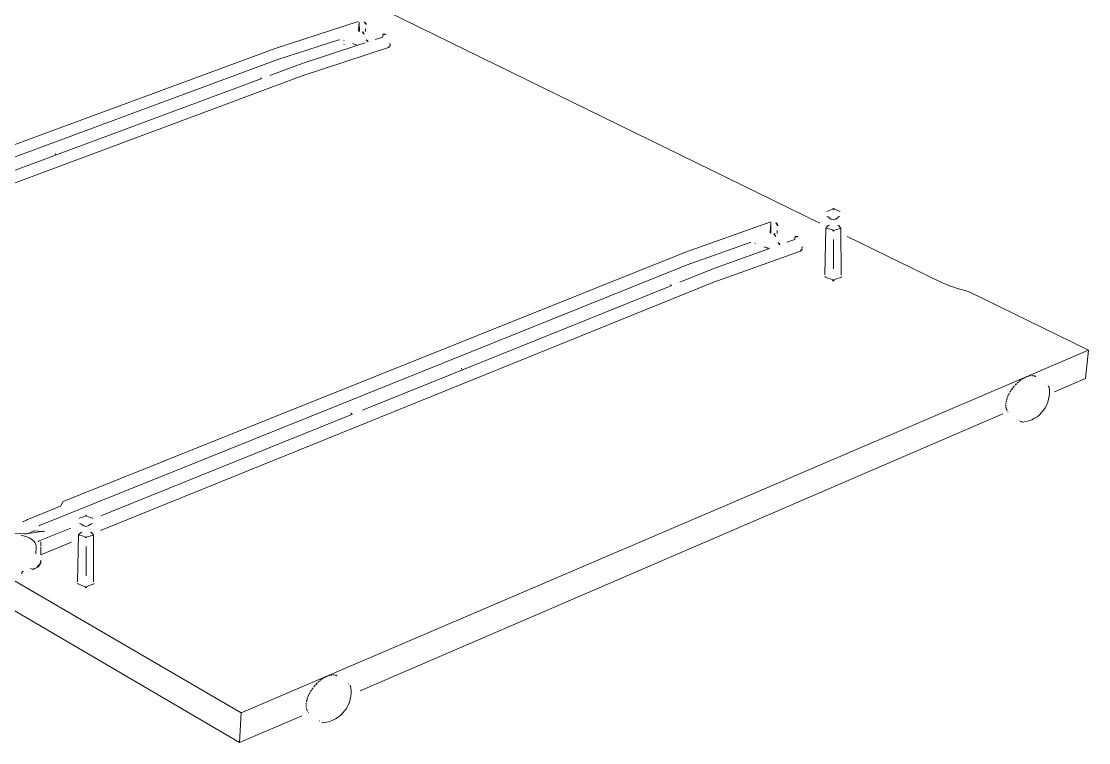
# Model space of a CAD drawing. Header units: metres. Extents: x -30.9 to 24.7, y -10.3 to 6.8.
# Drawn here: x 4.065 to 4.941, y 2.576 to 3.168 of the extents above; entities that cross this region are included whole.
import ezdxf

# ---------------------------------------------------------------- set-up
doc = ezdxf.new("R2010")
doc.units = ezdxf.units.M
doc.header["$MEASUREMENT"] = 0
doc.layers.add('PDF_Working_Num_Penna__7_Num_Penna__7', color=7, linetype='Continuous', lineweight=18)

msp = doc.modelspace()

# ---------------------------------------------------------------- linework, layer by layer
at = {"layer": 'PDF_Working_Num_Penna__7_Num_Penna__7', "color": 7, "linetype": 'Continuous', "lineweight": 18, "flags": 128}
for points in [[(4.72038, 3.00232), (4.07634, 3.31726, -0.107809), (4.06416, 3.32636), (3.98713, 3.36399)], [(4.91279, 2.86393), (4.93825, 2.87488), (4.94085, 2.89809), (4.84227, 2.94622, -0.05511), (4.81856, 2.95431), (4.74284, 2.99134)], [(4.90754, 2.8687), (4.90791, 2.86831), (4.90814, 2.86809), (4.90833, 2.86779, -0.429999), (4.88695, 2.83902), (4.88628, 2.83921), (4.88596, 2.83926), (4.88561, 2.83939), (4.88509, 2.83969), (4.88481, 2.83987)], [(4.33455, 2.62309), (4.33493, 2.62269), (4.33516, 2.62246), (4.33536, 2.62215, -0.430055), (4.31331, 2.59247), (4.31261, 2.59267), (4.31229, 2.59272)]]:
    msp.add_lwpolyline(points, format="xyb", dxfattribs=at)
for points in [[(4.27343, 3.14549), (4.34153, 3.16766)], [(4.32578, 3.15266), (4.27487, 3.13602), (3.75212, 2.94274)], [(3.77131, 2.96046), (4.27342, 3.14549)], [(4.36638, 3.14625), (4.29559, 3.12296)], [(4.2963, 3.13335), (4.34136, 3.14816), (4.34736, 3.15011)], [(4.24561, 2.60074), (3.31761, 3.14071)], [(4.26905, 3.12324), (4.2963, 3.13335)], [(4.29538, 2.59826), (4.24417, 2.57622), (3.31786, 3.1186)], [(4.2956, 3.12296), (3.7532, 2.92107), (3.7532, 2.92692)], [(4.01279, 3.02817), (4.26242, 3.12081)], [(4.60996, 2.97849), (4.67919, 3.00302)], [(4.72521, 2.99845), (4.72453, 2.95975)], [(4.7376, 2.99845), (4.7377, 2.95965)], [(4.66318, 2.98643), (4.61144, 2.96802), (4.08012, 2.75427)], [(4.73145, 2.98886), (4.73145, 2.96465)], [(4.09962, 2.77387), (4.60996, 2.97849)], [(4.70445, 2.97934), (4.6325, 2.95358)], [(4.63321, 2.96507), (4.67902, 2.98145)], [(4.60552, 2.95389), (4.63322, 2.96507)], [(4.13025, 2.75017), (4.6325, 2.95358)], [(4.34505, 2.84874), (4.59879, 2.9512)], [(4.94085, 2.8981), (4.24561, 2.60074)], [(4.13035, 2.7621), (4.33688, 2.84545)], [(4.34309, 2.61879), (4.87052, 2.84575)], [(4.06843, 2.75819), (4.06928, 2.75868), (4.07016, 2.75916), (4.071, 2.75951), (4.09719, 2.77002), (4.09962, 2.77387)], [(4.07974, 2.74168), (4.10575, 2.75217)], [(4.07083, 2.74785), (4.07033, 2.74767), (4.06973, 2.74753), (4.06915, 2.74745), (4.06853, 2.7474), (4.06784, 2.7474), (4.05054, 2.74851)], [(4.06482, 2.74626), (4.06588, 2.74603), (4.06689, 2.74577), (4.0679, 2.74551), (4.06886, 2.7452), (4.06974, 2.74489), (4.07066, 2.7445), (4.07151, 2.7441), (4.0723, 2.74371), (4.07306, 2.74322), (4.07377, 2.74273), (4.07445, 2.7422), (4.07507, 2.74168), (4.07563, 2.74107), (4.07613, 2.74046), (4.07655, 2.73984), (4.07684, 2.73921), (4.07709, 2.73855), (4.07726, 2.7379), (4.07735, 2.73724), (4.07739, 2.73653), (4.07714, 2.73116)], [(4.11202, 2.74679), (4.11134, 2.70809)], [(4.12441, 2.74679), (4.12451, 2.70799)], [(4.10634, 2.74049), (4.08121, 2.73031), (4.08121, 2.73679)], [(4.11826, 2.7372), (4.11826, 2.71299)], [(4.24417, 2.57622), (4.24561, 2.60074)]]:
    msp.add_lwpolyline(points, dxfattribs=at)
for points in [[(4.34244, 3.16691), (4.34186, 3.16046), (4.34186, 3.16018), (4.34194, 3.15994), (4.34206, 3.15974), (4.34224, 3.15959), (4.34248, 3.15951)], [(4.34798, 3.16508), (4.34795, 3.16556), (4.34782, 3.16603), (4.34757, 3.16643), (4.34723, 3.1668), (4.34682, 3.16711), (4.34633, 3.16731)], [(4.34765, 3.16157), (4.34744, 3.15934)], [(4.32578, 3.15266), (4.32603, 3.15269), (4.32628, 3.15266)], [(4.3455, 3.15847), (4.34505, 3.15872), (4.34468, 3.15891)], [(4.3455, 3.15847), (4.34542, 3.15875), (4.34542, 3.15895), (4.34555, 3.15926), (4.34567, 3.1594)], [(4.34549, 3.15847), (4.34567, 3.15808), (4.34592, 3.15766), (4.34619, 3.15739), (4.34653, 3.15715)], [(4.34976, 3.1509), (4.34959, 3.15122), (4.34935, 3.15158), (4.34902, 3.1519), (4.3486, 3.15222), (4.34811, 3.15251)], [(4.36167, 3.15481), (4.35546, 3.15278)], [(4.3618, 3.15588), (4.36167, 3.15481)], [(4.36398, 3.15713), (4.36209, 3.15715), (4.36196, 3.15695), (4.36188, 3.15667), (4.36183, 3.15632)], [(4.36398, 3.15712), (4.36411, 3.15687)], [(4.32954, 3.15218), (4.32995, 3.15197)], [(4.32966, 3.14872), (4.32987, 3.1488), (4.33004, 3.14891), (4.33012, 3.14908)], [(4.33702, 3.14948), (4.33761, 3.1492), (4.33827, 3.14891), (4.33897, 3.14867), (4.33976, 3.14844), (4.34054, 3.14828)], [(4.36638, 3.14625), (4.36675, 3.14645), (4.36705, 3.14668), (4.36734, 3.14701), (4.36754, 3.14744), (4.3677, 3.14788)], [(4.36779, 3.14851), (4.36779, 3.14876), (4.36775, 3.14899), (4.36763, 3.14924), (4.36749, 3.14944)], [(4.26119, 3.1218), (4.26123, 3.12157)], [(4.26135, 3.12133), (4.26185, 3.12105)], [(4.09281, 3.05929), (4.09285, 3.05903)], [(4.09298, 3.05874), (4.09343, 3.05849)], [(4.6805, 3.00314), (4.68016, 3.00314), (4.67978, 3.00314), (4.67948, 3.00311)], [(4.68012, 3.00218), (4.67953, 2.99505), (4.67953, 2.99474), (4.67961, 2.99447), (4.67973, 2.99425), (4.67991, 2.99408), (4.68016, 2.994)], [(4.68575, 3.00016), (4.68571, 3.00068), (4.68558, 3.00122), (4.68532, 3.00165), (4.68498, 3.00205), (4.68457, 3.0024), (4.68406, 3.00262)], [(4.68541, 2.99628), (4.6852, 2.99381)], [(4.66318, 2.98642), (4.66343, 2.98645), (4.66369, 2.98642)], [(4.68322, 2.99285), (4.68276, 2.99311), (4.68238, 2.99333)], [(4.68322, 2.99284), (4.68314, 2.99316), (4.68314, 2.99338), (4.68318, 2.99355), (4.68327, 2.99372), (4.6834, 2.99387)], [(4.68322, 2.99284), (4.6834, 2.99241), (4.68365, 2.99196), (4.68393, 2.99166), (4.68427, 2.99139)], [(4.68756, 2.98448), (4.68739, 2.98484), (4.68714, 2.98523), (4.6868, 2.98558), (4.68638, 2.98594), (4.68587, 2.98625)], [(4.69966, 2.9888), (4.69335, 2.98655)], [(4.69978, 2.98998), (4.69966, 2.9888)], [(4.70201, 2.99136), (4.70008, 2.99139), (4.69995, 2.99117), (4.69987, 2.99087), (4.69983, 2.99047)], [(4.70201, 2.99135), (4.70214, 2.99109)], [(4.667, 2.98589), (4.66742, 2.98566)], [(4.67461, 2.9829), (4.6752, 2.98259), (4.67587, 2.98228), (4.67659, 2.98201), (4.67739, 2.98176), (4.67818, 2.98158)], [(4.70445, 2.97933), (4.70482, 2.97955), (4.70512, 2.97982), (4.70542, 2.98017), (4.70563, 2.98065), (4.70579, 2.98114)], [(4.70588, 2.98184), (4.70588, 2.98211), (4.70584, 2.98236), (4.70572, 2.98264), (4.70558, 2.98286)], [(4.59753, 2.9523), (4.59757, 2.95204)], [(4.59769, 2.95177), (4.5982, 2.95146)], [(4.42639, 2.88318), (4.42643, 2.88287)], [(4.42657, 2.88255), (4.42702, 2.88229)], [(4.884, 2.87261), (4.8837, 2.8724)], [(4.8852, 2.87354), (4.88501, 2.87357), (4.88479, 2.87342), (4.88456, 2.8732), (4.88445, 2.87297), (4.88423, 2.87282)], [(4.88702, 2.87474), (4.88683, 2.87477), (4.88662, 2.87468), (4.8864, 2.87452), (4.88622, 2.87425), (4.88571, 2.87389)], [(4.8888, 2.87575), (4.88862, 2.87578), (4.8884, 2.87569), (4.8882, 2.87554), (4.88802, 2.87532), (4.88751, 2.87502)], [(4.89047, 2.87647), (4.89015, 2.87646), (4.88983, 2.87614), (4.88929, 2.87593)], [(4.89217, 2.87698), (4.89198, 2.87701), (4.89177, 2.87694), (4.89154, 2.87671), (4.89108, 2.87661)], [(4.89376, 2.87727), (4.89343, 2.87721), (4.8932, 2.87705), (4.89274, 2.87694)], [(4.89523, 2.87725), (4.89489, 2.87717), (4.89475, 2.87708), (4.89437, 2.87709)], [(4.89658, 2.87693), (4.89625, 2.87692), (4.89611, 2.87683), (4.89587, 2.87688)], [(4.89658, 2.87693), (4.89737, 2.87635), (4.89758, 2.87645)], [(4.87721, 2.86496), (4.87698, 2.86481), (4.87675, 2.86459), (4.87665, 2.86436), (4.87666, 2.8641), (4.87629, 2.86353)], [(4.87853, 2.86695), (4.87831, 2.8668), (4.87815, 2.86659), (4.87798, 2.86635), (4.87794, 2.86611), (4.87757, 2.86553)], [(4.8801, 2.86883), (4.87988, 2.86869), (4.87966, 2.86854), (4.87948, 2.86825), (4.87943, 2.86801), (4.87895, 2.86751)], [(4.88169, 2.87053), (4.8815, 2.8705), (4.88128, 2.87036), (4.8811, 2.87007), (4.88098, 2.86984), (4.88051, 2.86934)], [(4.8834, 2.87214), (4.8832, 2.87212), (4.88297, 2.87196), (4.88281, 2.87174), (4.88271, 2.8715), (4.88216, 2.87102)], [(4.90653, 2.86978), (4.90642, 2.86994)], [(4.87297, 2.85415), (4.87287, 2.85431), (4.87291, 2.85448), (4.87296, 2.85474)], [(4.87354, 2.85687), (4.87331, 2.85664), (4.87327, 2.85641), (4.87321, 2.85615), (4.87331, 2.85601), (4.87321, 2.85545)], [(4.87409, 2.85887), (4.87393, 2.85865), (4.87381, 2.85835), (4.87378, 2.85817), (4.87381, 2.85797), (4.87364, 2.85742)], [(4.87484, 2.86079), (4.87467, 2.86062), (4.87456, 2.86039), (4.87453, 2.8602), (4.87456, 2.86), (4.87432, 2.85941)], [(4.87492, 2.8609), (4.87522, 2.86149)], [(4.87553, 2.86206), (4.87549, 2.86227), (4.87561, 2.8625), (4.87578, 2.86279)], [(4.33578, 2.8466), (4.33587, 2.84624)], [(4.33599, 2.84593), (4.33641, 2.84567)], [(4.87285, 2.85244), (4.87279, 2.85285)], [(4.87285, 2.85244), (4.873, 2.85191)], [(4.87299, 2.85082), (4.87289, 2.85097), (4.87293, 2.85121)], [(4.87297, 2.85415), (4.873, 2.85364)], [(4.873, 2.85082), (4.87316, 2.85066), (4.87328, 2.85031)], [(4.87334, 2.84993), (4.87331, 2.84973), (4.87327, 2.84955), (4.87337, 2.84941), (4.87364, 2.84916), (4.87379, 2.84888)], [(4.8739, 2.84816), (4.87383, 2.84842)], [(4.87475, 2.84717), (4.87465, 2.8473)], [(4.88378, 2.84063), (4.88358, 2.84054)], [(4.88695, 2.83902), (4.88714, 2.83899)], [(4.06843, 2.75819), (4.06761, 2.75797), (4.06679, 2.75767), (4.06604, 2.75727)], [(4.07083, 2.74784), (4.07575, 2.74982), (4.08281, 2.74943), (4.08323, 2.74943), (4.08366, 2.74947), (4.08399, 2.74952)], [(4.07575, 2.74982), (4.07579, 2.75013)], [(4.08012, 2.75427), (4.07987, 2.75409)], [(4.07903, 2.7408), (4.07907, 2.74098), (4.07912, 2.74116), (4.07932, 2.74141), (4.07949, 2.74154)], [(4.08113, 2.74076), (4.08113, 2.74009), (4.08117, 2.73935), (4.08117, 2.73855), (4.08122, 2.73772)], [(4.08096, 2.72332), (4.08105, 2.72376), (4.08108, 2.72415), (4.08113, 2.7246), (4.08117, 2.725), (4.08121, 2.72548), (4.08121, 2.72596)], [(4.06626, 2.71623), (4.066, 2.71584), (4.0657, 2.71544), (4.06537, 2.71505)], [(4.06626, 2.71623), (4.06642, 2.71645), (4.0666, 2.71663), (4.06679, 2.71671)], [(4.07362, 2.71866), (4.07276, 2.71914), (4.07299, 2.71914)], [(4.07281, 2.71914), (4.07335, 2.71883)], [(4.07714, 2.71936), (4.0753, 2.71861), (4.07487, 2.71848), (4.07441, 2.71843), (4.07398, 2.71848)], [(4.08096, 2.72332), (4.08071, 2.7227), (4.08034, 2.72209), (4.07991, 2.72148), (4.0794, 2.72095), (4.0789, 2.72046), (4.07832, 2.72001), (4.07773, 2.71962)], [(4.31026, 2.62713), (4.30995, 2.62691)], [(4.31149, 2.62808), (4.3113, 2.62811), (4.31108, 2.62796), (4.31084, 2.62773), (4.31073, 2.6275), (4.31049, 2.62734)], [(4.31338, 2.62932), (4.31318, 2.62935), (4.31296, 2.62926), (4.31274, 2.6291), (4.31255, 2.62882), (4.31202, 2.62845)], [(4.31521, 2.63035), (4.31503, 2.63039), (4.3148, 2.6303), (4.31459, 2.63015), (4.31441, 2.62992), (4.31389, 2.62961)], [(4.31694, 2.6311), (4.3166, 2.63109), (4.31646, 2.631), (4.31628, 2.63077), (4.31571, 2.63054)], [(4.31869, 2.63163), (4.3185, 2.63167), (4.31828, 2.63159), (4.31804, 2.63136), (4.31755, 2.63125)], [(4.32033, 2.63193), (4.31999, 2.63187), (4.31975, 2.6317), (4.31927, 2.63159)], [(4.32184, 2.63191), (4.3215, 2.63183), (4.32135, 2.63174), (4.32095, 2.63174)], [(4.32324, 2.63158), (4.3229, 2.63157), (4.32275, 2.63148), (4.32251, 2.63153)], [(4.32324, 2.63158), (4.32405, 2.63098), (4.32426, 2.63108)], [(4.30326, 2.61923), (4.30302, 2.61907), (4.30278, 2.61885), (4.30268, 2.61861), (4.30269, 2.61834), (4.30231, 2.61775)], [(4.30462, 2.62128), (4.3044, 2.62113), (4.30422, 2.62091), (4.30405, 2.62067), (4.304, 2.62042), (4.30363, 2.61982)], [(4.30624, 2.62323), (4.30601, 2.62308), (4.30578, 2.62293), (4.3056, 2.62263), (4.30555, 2.62238), (4.30505, 2.62187)], [(4.30788, 2.62498), (4.30768, 2.62495), (4.30745, 2.6248), (4.30727, 2.6245), (4.30715, 2.62426), (4.30666, 2.62376)], [(4.30964, 2.62664), (4.30943, 2.62662), (4.30921, 2.62645), (4.30903, 2.62622), (4.30893, 2.62598), (4.30836, 2.62548)], [(4.3335, 2.62421), (4.33339, 2.62437)], [(4.29947, 2.61088), (4.29923, 2.61065), (4.29919, 2.61041), (4.29914, 2.61014), (4.29923, 2.61), (4.29912, 2.60942)], [(4.30004, 2.61296), (4.29987, 2.61272), (4.29975, 2.61242), (4.29972, 2.61223), (4.29975, 2.61202), (4.29957, 2.61146)], [(4.3008, 2.61493), (4.30064, 2.61475), (4.30052, 2.61452), (4.30049, 2.61432), (4.30052, 2.61412), (4.30027, 2.61351)], [(4.30089, 2.61504), (4.3012, 2.61564)], [(4.30152, 2.61624), (4.30148, 2.61646), (4.30161, 2.6167), (4.30178, 2.617)], [(4.29876, 2.60632), (4.2987, 2.60674)], [(4.29875, 2.60632), (4.29891, 2.60576)], [(4.29888, 2.60808), (4.29878, 2.60824), (4.29882, 2.60842), (4.29887, 2.60869)], [(4.29891, 2.60464), (4.29879, 2.60479), (4.29885, 2.60505)], [(4.29888, 2.60807), (4.29892, 2.60756)], [(4.29891, 2.60464), (4.29908, 2.60448), (4.2992, 2.60411)], [(4.29929, 2.60318), (4.2992, 2.60333), (4.29923, 2.60353)], [(4.29929, 2.60318), (4.29958, 2.60293), (4.29973, 2.60264)], [(4.29985, 2.6019), (4.29977, 2.60217)], [(4.30072, 2.60087), (4.30061, 2.60102)], [(4.31003, 2.59414), (4.30982, 2.59404)], [(4.31229, 2.59272), (4.31192, 2.59285)], [(4.3133, 2.59247), (4.31349, 2.59244)]]:
    msp.add_lwpolyline(points, close=True, dxfattribs=at)
at = {"layer": 'PDF_Working_Num_Penna__7_Num_Penna__7', "color": 7, "linetype": 'Continuous', "lineweight": 18}
for centre, radius, start, end in [((4.72634, 2.95823), 0.00173, 166.47778, 179.48922), ((4.11313, 2.70657), 0.0017, 166.36714, 179.8104)]:
    msp.add_arc(centre, radius, start, end, dxfattribs=at)
for points in [[(4.73145, 3.01427), (4.73442, 3.01427), (4.72468, 3.01176), (4.72607, 3.01176)], [(4.73683, 3.01176), (4.73822, 3.01176), (4.72847, 3.01427), (4.73145, 3.01427)], [(4.72616, 3.0077), (4.72756, 3.0077), (4.72851, 3.00518), (4.7314, 3.00518)], [(4.7314, 3.00518), (4.7343, 3.00518), (4.73525, 3.0077), (4.73665, 3.0077)], [(4.7314, 2.99592), (4.73483, 2.99592), (4.72382, 2.99844), (4.72521, 2.99844)], [(4.72521, 2.99845), (4.72612, 2.99845), (4.72635, 3.0006), (4.72818, 3.0006)], [(4.73754, 2.9981), (4.73884, 2.9981), (4.72827, 2.99592), (4.7314, 2.99592)], [(4.73476, 3.00053), (4.73661, 3.00053), (4.73668, 2.99844), (4.7376, 2.99844)], [(4.7376, 2.99844), (4.73771, 2.99844), (4.73755, 2.9981), (4.73755, 2.9981)], [(4.73135, 2.95491), (4.73505, 2.95491), (4.72276, 2.95824), (4.72462, 2.95824)], [(4.73805, 2.95831), (4.73991, 2.95831), (4.72764, 2.95491), (4.73135, 2.95491)], [(4.11826, 2.76262), (4.12123, 2.76262), (4.11149, 2.76009), (4.11288, 2.76009)], [(4.12364, 2.76009), (4.12504, 2.76009), (4.11528, 2.76262), (4.11826, 2.76262)], [(4.11298, 2.75604), (4.11437, 2.75604), (4.11532, 2.75351), (4.11821, 2.75351)], [(4.11821, 2.75351), (4.12111, 2.75351), (4.12207, 2.75604), (4.12346, 2.75604)], [(4.11821, 2.74426), (4.12164, 2.74426), (4.11063, 2.74679), (4.11202, 2.74679)], [(4.11202, 2.74679), (4.11293, 2.74679), (4.11316, 2.74894), (4.115, 2.74894)], [(4.12436, 2.74644), (4.12565, 2.74644), (4.11508, 2.74426), (4.11821, 2.74426)], [(4.12157, 2.74888), (4.12342, 2.74888), (4.12349, 2.74679), (4.12441, 2.74679)], [(4.12441, 2.74679), (4.12453, 2.74679), (4.12436, 2.74644), (4.12436, 2.74644)], [(4.11816, 2.70325), (4.12186, 2.70325), (4.10958, 2.70658), (4.11143, 2.70658)], [(4.12486, 2.70666), (4.12672, 2.70666), (4.11445, 2.70325), (4.11816, 2.70325)]]:
    msp.add_open_spline(points, degree=3, dxfattribs=at)

doc.saveas('drawing.dxf')
